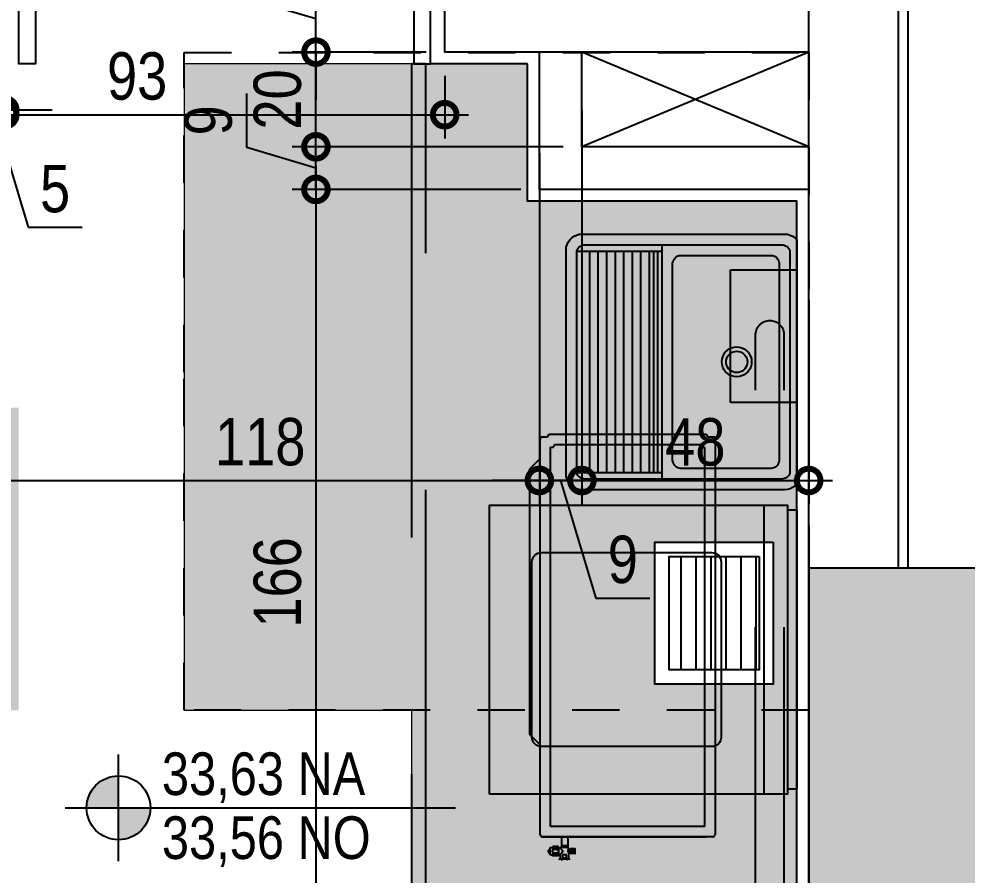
# Model space of a CAD drawing. Header units: metres. Extents: x -23 to 570, y -54 to 184.
# Drawn here: x 23.631 to 25.635, y 47.352 to 49.16 of the extents above; entities that cross this region are included whole.
import ezdxf
from ezdxf.xclip import XClip

# ---------------------------------------------------------------- set-up
doc = ezdxf.new("R2010")
doc.units = ezdxf.units.M
doc.header["$XCLIPFRAME"] = 0
doc.header["$PDMODE"] = 35
for name, pattern in [('DASHEDX2', [1.5, 1, -0.5]), ('PUC$0$DASHEDX2', [1.5, 1, -0.5]), ('PUC$0$HIDDEN', [0.375, 0.25, -0.125])]:
    doc.linetypes.add(name, pattern=pattern)
for name, color, linetype in [('1', 232, 'DASHEDX2'), ('4', 2, 'Continuous'), ('ARQ-DIM', 2, 'Continuous'), ('ARQ-SIM', 1, 'Continuous'), ('PUC$0$ARQ-ALV ACAB', 4, 'Continuous'), ('PUC$0$ARQ-ALV OSSO', 5, 'Continuous'), ('PUC$0$ARQ-CAX', 1, 'Continuous'), ('PUC$0$ARQ-CAX @ 1', 1, 'Continuous'), ('PUC$0$ARQ-ENCH', 1, 'Continuous'), ('PUC$0$ARQ-HID', 7, 'Continuous'), ('PUC$0$ARQ-MOB', 7, 'Continuous'), ('PUC$0$ARQ-PRJ', 7, 'PUC$0$DASHEDX2'), ('PUC$0$ARQ-SIM', 1, 'Continuous'), ('PUC$0$MAUROAMARELO', 162, 'Continuous'), ('PUC$0$MAUROVERDE', 3, 'Continuous')]:
    doc.layers.add(name, color=color, linetype=linetype)
doc.layers.add('PUC$0$ARQ-FORRO', color=9, linetype='Continuous', lineweight=5)
doc.styles.add('Adesa', font='ARIALN.TTF')
doc.dimstyles.new('ADESA 1-0050', dxfattribs={"dimtxt": 0.1, "dimasz": 0.1, "dimexe": 0.05, "dimexo": 0.05, "dimgap": 0.03, "dimtad": 1, "dimdec": 1, "dimlfac": 100, "dimzin": 12, "dimtxsty": 'Adesa', "dimblk": 'DOTSMALL', "dimcen": 1, "dimdle": 0.05, "dimclrd": 1, "dimclre": 1, "dimclrt": 256, "dimazin": 3, "dimtm": 1e-09, "dimtfac": 1, "dimtdec": 1, "dimtmove": 1, "dimatfit": 0, "dimldrblk": 'DOTSMALL', "dimfxl": 0.8, "dimtvp": 2, "dimtolj": 1, "dimtzin": 0, "dimarcsym": 0})

# ---------------------------------------------------------------- blocks, each defined once
blk = doc.blocks.new('_DotSmall')
at = {"color": 0, "linetype": 'ByBlock', "const_width": 0.5}
blk.add_lwpolyline([(-0.0625, 0, 1), (0.0625, 0, 1)], format="xyb", close=True, dxfattribs=at)
blk = doc.blocks.new('*D1172')
at = {"layer": 'ARQ-DIM', "color": 1, "lineweight": -2, "transparency": 16777216}
for p, q in [((24.7307, 48.8765), (24.7307, 48.1355)), ((23.5506, 48.4165), (23.5506, 48.1355)), ((23.5006, 48.1855), (24.7807, 48.1855))]:
    blk.add_line(p, q, dxfattribs=at)
at = {"layer": 'Defpoints', "color": 0, "transparency": 16777216}
for p in [(24.7307, 48.9265, 0), (23.5506, 48.4665, 0), (24.7307, 48.1855)]:
    blk.add_point(p, dxfattribs=at)
at = {"layer": 'ARQ-DIM', "color": 1, "lineweight": -2, "transparency": 16777216, "xscale": 0.1, "yscale": 0.1, "zscale": 0.1, "rotation": 180}
blk.add_blockref('_DotSmall', (23.5506, 48.1855), dxfattribs=at)
at = {"layer": 'ARQ-DIM', "color": 1, "lineweight": -2, "transparency": 16777216, "xscale": 0.1, "yscale": 0.1, "zscale": 0.1}
blk.add_blockref('_DotSmall', (24.7307, 48.1855), dxfattribs=at)
at = {"layer": 'ARQ-DIM', "transparency": 16777216, "insert": (24.1406, 48.2666), "char_height": 0.1, "attachment_point": 5, "style": 'Adesa'}
blk.add_mtext('\\A1;118', dxfattribs=at)
blk = doc.blocks.new('*D1173')
at = {"layer": 'ARQ-DIM', "color": 1, "lineweight": -2, "transparency": 16777216}
for p, q in [((24.8206, 48.9665), (24.8206, 48.1352)), ((24.7307, 48.8765), (24.7307, 48.1352)), ((24.7307, 48.1852), (24.6307, 48.1852)), ((24.8206, 48.1852), (24.7307, 48.1852)), ((24.8206, 48.1852), (24.7307, 48.1852)), ((24.7756, 48.1852), (24.8501, 47.937)), ((24.8206, 48.1852), (24.9206, 48.1852)), ((24.8501, 47.937), (24.964, 47.937))]:
    blk.add_line(p, q, dxfattribs=at)
at = {"layer": 'Defpoints', "color": 0, "transparency": 16777216}
for p in [(24.8206, 49.0165, 0), (24.7307, 48.9265, 0), (24.7307, 48.1852)]:
    blk.add_point(p, dxfattribs=at)
at = {"layer": 'ARQ-DIM', "color": 1, "lineweight": -2, "transparency": 16777216, "xscale": 0.1, "yscale": 0.1, "zscale": 0.1}
blk.add_blockref('_DotSmall', (24.7307, 48.1852), dxfattribs=at)
at = {"layer": 'ARQ-DIM', "color": 1, "lineweight": -2, "transparency": 16777216, "xscale": 0.1, "yscale": 0.1, "zscale": 0.1, "rotation": 180}
blk.add_blockref('_DotSmall', (24.8206, 48.1852), dxfattribs=at)
at = {"layer": 'ARQ-DIM', "transparency": 16777216, "insert": (24.9071, 48.018), "char_height": 0.1, "attachment_point": 5, "style": 'Adesa'}
blk.add_mtext('\\A1;9', dxfattribs=at)
blk = doc.blocks.new('*D1174')
at = {"layer": 'ARQ-DIM', "color": 1, "lineweight": -2, "transparency": 16777216}
for p, q in [((24.8206, 48.9665), (24.8206, 48.1352)), ((25.3, 48.566), (25.3, 48.1352)), ((24.7706, 48.1852), (25.35, 48.1852))]:
    blk.add_line(p, q, dxfattribs=at)
at = {"layer": 'Defpoints', "color": 0, "transparency": 16777216}
for p in [(24.8206, 49.0165, 0), (25.3, 48.616, 0), (25.3, 48.1852)]:
    blk.add_point(p, dxfattribs=at)
at = {"layer": 'ARQ-DIM', "color": 1, "lineweight": -2, "transparency": 16777216, "xscale": 0.1, "yscale": 0.1, "zscale": 0.1, "rotation": 180}
blk.add_blockref('_DotSmall', (24.8206, 48.1852), dxfattribs=at)
at = {"layer": 'ARQ-DIM', "color": 1, "lineweight": -2, "transparency": 16777216, "xscale": 0.1, "yscale": 0.1, "zscale": 0.1}
blk.add_blockref('_DotSmall', (25.3, 48.1852), dxfattribs=at)
at = {"layer": 'ARQ-DIM', "transparency": 16777216, "insert": (25.0603, 48.2662), "char_height": 0.1, "attachment_point": 5, "style": 'Adesa'}
blk.add_mtext('\\A1;48', dxfattribs=at)
blk = doc.blocks.new('*D1202')
at = {"layer": 'ARQ-DIM', "color": 1, "lineweight": -2, "transparency": 16777216}
for p, q in [((23.5506, 49.0401), (23.5506, 48.9179)), ((23.6006, 49.0401), (23.6006, 48.9179)), ((23.5506, 48.9679), (23.4506, 48.9679)), ((23.5506, 48.9679), (23.6006, 48.9679)), ((23.5506, 48.9679), (23.6006, 48.9679)), ((23.5756, 48.9679), (23.6499, 48.7203)), ((23.6006, 48.9679), (23.7006, 48.9679)), ((23.6499, 48.7203), (23.7642, 48.7203))]:
    blk.add_line(p, q, dxfattribs=at)
at = {"layer": 'Defpoints', "color": 0, "transparency": 16777216}
for p in [(23.5506, 49.0901, 0), (23.6006, 49.0901, 0), (23.6006, 48.9679)]:
    blk.add_point(p, dxfattribs=at)
at = {"layer": 'ARQ-DIM', "color": 1, "lineweight": -2, "transparency": 16777216, "xscale": 0.1, "yscale": 0.1, "zscale": 0.1}
blk.add_blockref('_DotSmall', (23.5506, 48.9679), dxfattribs=at)
at = {"layer": 'ARQ-DIM', "color": 1, "lineweight": -2, "transparency": 16777216, "xscale": 0.1, "yscale": 0.1, "zscale": 0.1, "rotation": 180}
blk.add_blockref('_DotSmall', (23.6006, 48.9679), dxfattribs=at)
at = {"layer": 'ARQ-DIM', "transparency": 16777216, "insert": (23.707, 48.8012), "char_height": 0.1, "attachment_point": 5, "style": 'Adesa'}
blk.add_mtext('\\A1;5', dxfattribs=at)
blk = doc.blocks.new('*D1203')
at = {"layer": 'ARQ-DIM', "color": 1, "lineweight": -2, "transparency": 16777216}
for p, q in [((23.6006, 49.0401), (23.6006, 48.9079)), ((24.5306, 49.0401), (24.5306, 48.9079)), ((23.5506, 48.9579), (24.5806, 48.9579))]:
    blk.add_line(p, q, dxfattribs=at)
at = {"layer": 'Defpoints', "color": 0, "transparency": 16777216}
for p in [(23.6006, 49.0901, 0), (24.5306, 49.0901, 0), (24.5306, 48.9579)]:
    blk.add_point(p, dxfattribs=at)
at = {"layer": 'ARQ-DIM', "color": 1, "lineweight": -2, "transparency": 16777216, "xscale": 0.1, "yscale": 0.1, "zscale": 0.1, "rotation": 180}
blk.add_blockref('_DotSmall', (23.6006, 48.9579), dxfattribs=at)
at = {"layer": 'ARQ-DIM', "color": 1, "lineweight": -2, "transparency": 16777216, "xscale": 0.1, "yscale": 0.1, "zscale": 0.1}
blk.add_blockref('_DotSmall', (24.5306, 48.9579), dxfattribs=at)
at = {"layer": 'ARQ-DIM', "transparency": 16777216, "insert": (23.8804, 49.039), "char_height": 0.1, "attachment_point": 5, "style": 'Adesa'}
blk.add_mtext('\\A1;93', dxfattribs=at)
blk = doc.blocks.new('*D1205')
at = {"layer": 'ARQ-DIM', "color": 1, "lineweight": -2, "transparency": 16777216}
for p, q in [((24.1132, 49.2037), (24.1132, 49.3731)), ((24.2584, 49.2301), (24.2584, 49.3301)), ((24.4912, 49.2301), (24.2084, 49.2301)), ((24.2584, 49.0901), (24.2584, 49.2301)), ((24.2584, 49.0901), (24.2584, 49.2301)), ((24.2584, 49.1601), (24.1132, 49.2037)), ((24.4912, 49.0901), (24.2084, 49.0901)), ((24.2584, 49.0901), (24.2584, 48.9901))]:
    blk.add_line(p, q, dxfattribs=at)
at = {"layer": 'Defpoints', "color": 0, "transparency": 16777216}
for p in [(24.2584, 49.2301), (24.5412, 49.2301, 0), (24.5412, 49.0901, 0)]:
    blk.add_point(p, dxfattribs=at)
at = {"layer": 'ARQ-DIM', "color": 1, "lineweight": -2, "transparency": 16777216, "xscale": 0.1, "yscale": 0.1, "zscale": 0.1}
for p, rotation in [((24.2584, 49.2301), 270), ((24.2584, 49.0901), 90)]:
    blk.add_blockref('_DotSmall', p, dxfattribs=dict(at, rotation=rotation))
at = {"layer": 'ARQ-DIM', "transparency": 16777216, "insert": (24.033, 49.2884), "char_height": 0.1, "attachment_point": 5, "rotation": 90, "style": 'Adesa'}
blk.add_mtext('\\A1;14', dxfattribs=at)
blk = doc.blocks.new('*D1206')
at = {"layer": 'ARQ-DIM', "color": 1, "lineweight": -2, "transparency": 16777216}
for p, q in [((24.2584, 48.8401), (24.2584, 49.1401)), ((24.4912, 49.0901), (24.2084, 49.0901)), ((24.7812, 48.8901), (24.2084, 48.8901))]:
    blk.add_line(p, q, dxfattribs=at)
at = {"layer": 'Defpoints', "color": 0, "transparency": 16777216}
for p in [(24.2584, 49.0901), (24.5412, 49.0901, 0), (24.8312, 48.8901, 0)]:
    blk.add_point(p, dxfattribs=at)
at = {"layer": 'ARQ-DIM', "color": 1, "lineweight": -2, "transparency": 16777216, "xscale": 0.1, "yscale": 0.1, "zscale": 0.1}
for p, rotation in [((24.2584, 49.0901), 90), ((24.2584, 48.8901), 270)]:
    blk.add_blockref('_DotSmall', p, dxfattribs=dict(at, rotation=rotation))
at = {"layer": 'ARQ-DIM', "transparency": 16777216, "insert": (24.1773, 48.9901), "char_height": 0.1, "attachment_point": 5, "rotation": 90, "style": 'Adesa'}
blk.add_mtext('\\A1;20', dxfattribs=at)
blk = doc.blocks.new('*D1207')
at = {"layer": 'ARQ-DIM', "color": 1, "lineweight": -2, "transparency": 16777216}
for p, q in [((24.1123, 48.8889), (24.1123, 49.0029)), ((24.2584, 48.8901), (24.2584, 48.9901)), ((24.2584, 48.8451), (24.1123, 48.8889)), ((24.6913, 48.8901), (24.2084, 48.8901)), ((24.2584, 48.8001), (24.2584, 48.8901)), ((24.2584, 48.8001), (24.2584, 48.8901)), ((24.6807, 48.8001), (24.2084, 48.8001)), ((24.2584, 48.8001), (24.2584, 48.7001))]:
    blk.add_line(p, q, dxfattribs=at)
at = {"layer": 'Defpoints', "color": 0, "transparency": 16777216}
for p in [(24.2584, 48.8901), (24.7413, 48.8901), (24.7307, 48.8001, 0)]:
    blk.add_point(p, dxfattribs=at)
at = {"layer": 'ARQ-DIM', "color": 1, "lineweight": -2, "transparency": 16777216, "xscale": 0.1, "yscale": 0.1, "zscale": 0.1}
for p, rotation in [((24.2584, 48.8901), 270), ((24.2584, 48.8001), 90)]:
    blk.add_blockref('_DotSmall', p, dxfattribs=dict(at, rotation=rotation))
at = {"layer": 'ARQ-DIM', "transparency": 16777216, "insert": (24.0313, 48.9459), "char_height": 0.1, "attachment_point": 5, "rotation": 90, "style": 'Adesa'}
blk.add_mtext('\\A1;9', dxfattribs=at)
blk = doc.blocks.new('*D1208')
at = {"layer": 'ARQ-DIM', "color": 1, "lineweight": -2, "transparency": 16777216}
for p, q in [((24.2584, 48.8501), (24.2584, 47.09)), ((24.6913, 48.8001), (24.2084, 48.8001)), ((24.8812, 47.14), (24.2084, 47.14))]:
    blk.add_line(p, q, dxfattribs=at)
at = {"layer": 'Defpoints', "color": 0, "transparency": 16777216}
for p in [(24.7413, 48.8001, 0), (24.2584, 47.14), (24.9312, 47.14, 0)]:
    blk.add_point(p, dxfattribs=at)
at = {"layer": 'ARQ-DIM', "color": 1, "lineweight": -2, "transparency": 16777216, "xscale": 0.1, "yscale": 0.1, "zscale": 0.1}
for p, rotation in [((24.2584, 48.8001), 90), ((24.2584, 47.14), 270)]:
    blk.add_blockref('_DotSmall', p, dxfattribs=dict(at, rotation=rotation))
at = {"layer": 'ARQ-DIM', "transparency": 16777216, "insert": (24.1773, 47.97), "char_height": 0.1, "attachment_point": 5, "rotation": 90, "style": 'Adesa'}
blk.add_mtext('\\A1;166', dxfattribs=at)
blk = doc.blocks.new('NipAcOs')
at = {"layer": 'ARQ-SIM'}
h = blk.add_hatch(color=256, dxfattribs=at)
h.dxf.hatch_style = 1
h.paths.add_polyline_path([(0, 0.15, 0.414214), (-0.15, 0), (0, 0)])
h.paths.add_polyline_path([(0.15, 0), (0, 0), (0, -0.15, 0.414214)])
for p, q in [((0, -0.25), (0, 0.25)), ((-0.25, 0), (0.15, 0)), ((0.15, 0), (1.5834, 0))]:
    blk.add_line(p, q, dxfattribs=at)
blk.add_circle((0, 0), 0.15, dxfattribs=at)
at = {"style": 'Adesa'}
for p in [(0.204, 0.06), (0.204, -0.24)]:
    blk.add_attdef('000,00', p, '', height=0.2, dxfattribs=at)
blk = doc.blocks.new('PUC$0$ARQ-HID-TANQUE')
for p, q in [((-0.2621, -0.0041), (-0.258, 0)), ((-0.258, 0), (0.258, 0)), ((0.258, 0), (0.2621, -0.0041)), ((-0.27, -0.0258), (-0.2695, -0.0199)), ((-0.2695, -0.0199), (-0.268, -0.0143)), ((-0.268, -0.0143), (-0.2655, -0.009)), ((-0.2655, -0.009), (-0.2621, -0.0041)), ((-0.2439, -0.0211), (-0.242, -0.0189)), ((-0.242, -0.0189), (-0.2398, -0.0171)), ((-0.2398, -0.0171), (-0.2373, -0.0157)), ((-0.2373, -0.0157), (-0.2347, -0.0149)), ((-0.2347, -0.0149), (-0.232, -0.0146)), ((-0.232, -0.0146), (0.232, -0.0146)), ((0.232, -0.0146), (0.2347, -0.0149)), ((0.2347, -0.0149), (0.2373, -0.0157)), ((0.2373, -0.0157), (0.2398, -0.0171)), ((0.2398, -0.0171), (0.242, -0.0189)), ((0.242, -0.0189), (0.2439, -0.0211)), ((0.2621, -0.0041), (0.2655, -0.009)), ((0.2655, -0.009), (0.268, -0.0143)), ((0.268, -0.0143), (0.2695, -0.0199)), ((0.2695, -0.0199), (0.27, -0.0258)), ((-0.27, -0.0258), (-0.27, -0.0258)), ((-0.27, -0.4542), (-0.27, -0.0258)), ((-0.2475, -0.0328), (-0.2473, -0.0297)), ((-0.2475, -0.0328), (-0.2475, -0.0328)), ((-0.2475, -0.4472), (-0.2475, -0.0328)), ((-0.2473, -0.0297), (-0.2466, -0.0266)), ((-0.2466, -0.0266), (-0.2454, -0.0237)), ((-0.2454, -0.0237), (-0.2439, -0.0211)), ((0.2439, -0.0211), (0.2454, -0.0237)), ((0.2454, -0.0237), (0.2466, -0.0266)), ((0.2466, -0.0266), (0.2473, -0.0297)), ((0.2473, -0.0297), (0.2475, -0.0328)), ((0.2475, -0.0328), (0.2475, -0.4472)), ((0.27, -0.0258), (0.27, -0.4542)), ((-0.234, -0.2854), (0.234, -0.2854)), ((-0.2695, -0.4601), (-0.27, -0.4542)), ((-0.268, -0.4657), (-0.2695, -0.4601)), ((-0.2473, -0.4504), (-0.2475, -0.4472)), ((-0.2466, -0.4534), (-0.2473, -0.4504)), ((-0.2454, -0.4563), (-0.2466, -0.4534)), ((-0.2439, -0.4589), (-0.2454, -0.4563)), ((-0.242, -0.4611), (-0.2439, -0.4589)), ((0.2439, -0.4589), (0.242, -0.4611)), ((0.2454, -0.4563), (0.2439, -0.4589)), ((0.2466, -0.4534), (0.2454, -0.4563)), ((0.2473, -0.4504), (0.2466, -0.4534)), ((0.2475, -0.4472), (0.2473, -0.4504)), ((0.2695, -0.4601), (0.268, -0.4657)), ((0.27, -0.4542), (0.2695, -0.4601)), ((-0.2655, -0.4711), (-0.268, -0.4657)), ((-0.2621, -0.4759), (-0.2655, -0.4711)), ((-0.258, -0.48), (-0.2621, -0.4759)), ((-0.2532, -0.4834), (-0.258, -0.48)), ((-0.2398, -0.463), (-0.242, -0.4611)), ((-0.2373, -0.4643), (-0.2398, -0.463)), ((-0.2347, -0.4651), (-0.2373, -0.4643)), ((-0.232, -0.4654), (-0.2347, -0.4651)), ((0.232, -0.4654), (-0.232, -0.4654)), ((0.2347, -0.4651), (0.232, -0.4654)), ((0.2373, -0.4643), (0.2347, -0.4651)), ((0.2398, -0.463), (0.2373, -0.4643)), ((0.242, -0.4611), (0.2398, -0.463)), ((0.258, -0.48), (0.2532, -0.4834)), ((0.2621, -0.4759), (0.258, -0.48)), ((0.2655, -0.4711), (0.2621, -0.4759)), ((0.268, -0.4657), (0.2655, -0.4711)), ((-0.2479, -0.4859), (-0.2532, -0.4834)), ((-0.2422, -0.4874), (-0.2479, -0.4859)), ((-0.2364, -0.4879), (-0.2422, -0.4874)), ((0.2364, -0.4879), (-0.2364, -0.4879)), ((0.2422, -0.4874), (0.2364, -0.4879)), ((0.2479, -0.4859), (0.2422, -0.4874)), ((0.2532, -0.4834), (0.2479, -0.4859))]:
    blk.add_line(p, q)
at = {"color": 7}
for p, q in [((-0.2179, -0.0412), (-0.215, -0.0394)), ((-0.215, -0.0394), (-0.2118, -0.0382)), ((-0.2118, -0.0382), (-0.2085, -0.0374)), ((-0.2085, -0.0374), (-0.205, -0.0371)), ((-0.205, -0.0371), (0.205, -0.0371)), ((0.205, -0.0371), (0.2085, -0.0374)), ((0.2085, -0.0374), (0.2118, -0.0382)), ((0.2118, -0.0382), (0.215, -0.0394)), ((0.215, -0.0394), (0.2179, -0.0412)), ((-0.225, -0.0544), (-0.2247, -0.0514)), ((-0.225, -0.0544), (-0.225, -0.0544)), ((-0.225, -0.2456), (-0.225, -0.0544)), ((-0.2247, -0.0514), (-0.2238, -0.0485)), ((-0.2238, -0.0485), (-0.2223, -0.0458)), ((-0.2223, -0.0458), (-0.2203, -0.0433)), ((-0.2203, -0.0433), (-0.2179, -0.0412)), ((0.2179, -0.0412), (0.2203, -0.0433)), ((0.2203, -0.0433), (0.2223, -0.0458)), ((0.2223, -0.0458), (0.2238, -0.0485)), ((0.2238, -0.0485), (0.2247, -0.0514)), ((0.2247, -0.0514), (0.225, -0.0544)), ((0.225, -0.0544), (0.225, -0.2456)), ((-0.0202, -0.103), (-0.0158, -0.0999)), ((-0.0158, -0.0999), (-0.0108, -0.0975)), ((-0.0108, -0.0975), (-0.0055, -0.0961)), ((-0.0055, -0.0961), (0, -0.0956)), ((0, -0.0956), (0.0055, -0.0961)), ((0.0055, -0.0961), (0.0108, -0.0975)), ((0.0108, -0.0975), (0.0158, -0.0999)), ((0.0158, -0.0999), (0.0202, -0.103)), ((-0.031, -0.1217), (-0.0296, -0.1164)), ((-0.0296, -0.1164), (-0.0273, -0.1114)), ((-0.0273, -0.1114), (-0.0241, -0.1069)), ((-0.0241, -0.1069), (-0.0202, -0.103)), ((-0.0222, -0.1232), (-0.0211, -0.1194)), ((-0.0211, -0.1194), (-0.0195, -0.1159)), ((-0.0195, -0.1159), (-0.0172, -0.1127)), ((-0.0172, -0.1127), (-0.0145, -0.1099)), ((-0.0145, -0.1099), (-0.0113, -0.1076)), ((-0.0113, -0.1076), (-0.0077, -0.106)), ((-0.0077, -0.106), (-0.0039, -0.105)), ((-0.0039, -0.105), (0, -0.1046)), ((0, -0.1046), (0.0039, -0.105)), ((0.0039, -0.105), (0.0077, -0.106)), ((0.0077, -0.106), (0.0113, -0.1076)), ((0.0113, -0.1076), (0.0145, -0.1099)), ((0.0145, -0.1099), (0.0172, -0.1127)), ((0.0172, -0.1127), (0.0195, -0.1159)), ((0.0195, -0.1159), (0.0211, -0.1194)), ((0.0202, -0.103), (0.0241, -0.1069)), ((0.0211, -0.1194), (0.0222, -0.1232)), ((0.0241, -0.1069), (0.0273, -0.1114)), ((0.0273, -0.1114), (0.0296, -0.1164)), ((0.0296, -0.1164), (0.031, -0.1217)), ((-0.0315, -0.1271), (-0.031, -0.1217)), ((-0.031, -0.1326), (-0.0315, -0.1271)), ((-0.0296, -0.1379), (-0.031, -0.1326)), ((-0.0273, -0.1429), (-0.0296, -0.1379)), ((-0.0225, -0.1271), (-0.0222, -0.1232)), ((-0.0222, -0.131), (-0.0225, -0.1271)), ((-0.0211, -0.1348), (-0.0222, -0.131)), ((-0.0195, -0.1384), (-0.0211, -0.1348)), ((-0.0172, -0.1416), (-0.0195, -0.1384)), ((0.0195, -0.1384), (0.0172, -0.1416)), ((0.0211, -0.1348), (0.0195, -0.1384)), ((0.0222, -0.131), (0.0211, -0.1348)), ((0.0222, -0.1232), (0.0225, -0.1271)), ((0.0225, -0.1271), (0.0222, -0.131)), ((0.0296, -0.1379), (0.0273, -0.1429)), ((0.031, -0.1326), (0.0296, -0.1379)), ((0.031, -0.1217), (0.0315, -0.1271)), ((0.0315, -0.1271), (0.031, -0.1326)), ((-0.0241, -0.1474), (-0.0273, -0.1429)), ((-0.0202, -0.1513), (-0.0241, -0.1474)), ((-0.0158, -0.1544), (-0.0202, -0.1513)), ((-0.0145, -0.1444), (-0.0172, -0.1416)), ((-0.0108, -0.1567), (-0.0158, -0.1544)), ((-0.0113, -0.1466), (-0.0145, -0.1444)), ((-0.0077, -0.1483), (-0.0113, -0.1466)), ((-0.0055, -0.1582), (-0.0108, -0.1567)), ((-0.0039, -0.1493), (-0.0077, -0.1483)), ((0, -0.1586), (-0.0055, -0.1582)), ((0, -0.1496), (-0.0039, -0.1493)), ((0.0039, -0.1493), (0, -0.1496)), ((0.0055, -0.1582), (0, -0.1586)), ((0.0077, -0.1483), (0.0039, -0.1493)), ((0.0108, -0.1567), (0.0055, -0.1582)), ((0.0113, -0.1466), (0.0077, -0.1483)), ((0.0158, -0.1544), (0.0108, -0.1567)), ((0.0145, -0.1444), (0.0113, -0.1466)), ((0.0172, -0.1416), (0.0145, -0.1444)), ((0.0202, -0.1513), (0.0158, -0.1544)), ((0.0241, -0.1474), (0.0202, -0.1513)), ((0.0273, -0.1429), (0.0241, -0.1474)), ((-0.2247, -0.2486), (-0.225, -0.2456)), ((-0.2238, -0.2515), (-0.2247, -0.2486)), ((-0.2223, -0.2542), (-0.2238, -0.2515)), ((-0.2203, -0.2567), (-0.2223, -0.2542)), ((-0.2179, -0.2588), (-0.2203, -0.2567)), ((-0.215, -0.2606), (-0.2179, -0.2588)), ((0.2179, -0.2588), (0.215, -0.2606)), ((0.2203, -0.2567), (0.2179, -0.2588)), ((0.2223, -0.2542), (0.2203, -0.2567)), ((0.2238, -0.2515), (0.2223, -0.2542)), ((0.2247, -0.2486), (0.2238, -0.2515)), ((0.225, -0.2456), (0.2247, -0.2486)), ((-0.2118, -0.2618), (-0.215, -0.2606)), ((-0.2085, -0.2626), (-0.2118, -0.2618)), ((-0.205, -0.2629), (-0.2085, -0.2626)), ((0.205, -0.2629), (-0.205, -0.2629)), ((0.2085, -0.2626), (0.205, -0.2629)), ((0.2118, -0.2618), (0.2085, -0.2626)), ((0.215, -0.2606), (0.2118, -0.2618)), ((-0.2475, -0.2854), (0.2475, -0.2854)), ((-0.234, -0.4654), (-0.234, -0.2854)), ((-0.234, -0.2944), (0.234, -0.2944)), ((-0.234, -0.2944), (0.234, -0.2944)), ((0.234, -0.2854), (0.234, -0.4654)), ((-0.234, -0.3034), (0.234, -0.3034)), ((-0.234, -0.3124), (0.234, -0.3124)), ((-0.234, -0.3304), (0.234, -0.3304)), ((-0.234, -0.3484), (0.234, -0.3484)), ((-0.234, -0.3664), (0.234, -0.3664)), ((-0.234, -0.3844), (0.234, -0.3844)), ((-0.234, -0.4024), (0.234, -0.4024)), ((-0.234, -0.4204), (0.234, -0.4204)), ((-0.234, -0.4384), (0.234, -0.4384))]:
    blk.add_line(p, q, dxfattribs=at)
blk = doc.blocks.new('*U2453')
for points in [[(-0.025, -0.1), (0, -0.1), (0, -0.07), (0.01, -0.07), (0.01, 0.07), (-0.025, 0.07), (-0.025, -0.1)], [(0.845, -0.1), (0.82, -0.1), (0.82, -0.07), (0.81, -0.07), (0.81, 0.07), (0.845, 0.07), (0.845, -0.1)], [(0, -0.1), (0, -0.9204), (0.03, -0.9204), (0.03, -0.1)]]:
    blk.add_lwpolyline(points, close=True)
at = {"layer": 'PUC$0$ARQ-PRJ'}
blk.add_arc((0.0237, -0.1242), 0.7967, 268.2987, 1.7401, dxfattribs=at)
blk = doc.blocks.new('PUC$0$A$Cd84e1c1c')
at = {"layer": 'PUC$0$ARQ-PRJ'}
for p, q in [((0.0594, -0.2908, 0), (0.0594, 1.3279, 0)), ((0.1194, -0.2908, 0), (0.1194, 1.3279, 0)), ((0.0484, -0.2908, 0), (0.1284, -0.2908, 0))]:
    blk.add_line(p, q, dxfattribs=at)
at = {"layer": 'PUC$0$ARQ-PRJ', "elevation": 0}
blk.add_lwpolyline([(0.1722, 1.4636), (0.0322, 1.4636), (0.0322, 1.1836), (0.1722, 1.1836), (0.1722, 1.4636)], dxfattribs=at)
at = {"layer": 'PUC$0$ARQ-PRJ'}
for centre, radius, start, end in [((0.0894, 1.3267, 0), 0.03, 2.4241, 177.5761), ((0.0884, -0.2908, 0), 0.04, 180, 0)]:
    blk.add_arc(centre, radius, start, end, dxfattribs=at)
blk = doc.blocks.new('PUC$0$pl cx vent')
at = {"layer": 'PUC$0$ARQ-CAX'}
h = blk.add_hatch(dxfattribs=at)
h.set_pattern_fill('LINE', color=255, scale=0.01, angle=90)
h.set_pattern_definition([(90, (10.529542, -8.815224), (-0.03175, 2e-18), [])])
h.paths.add_polyline_path([(-0.22, -0.27), (-0.22, -0.03), (-0.03, -0.03), (-0.03, -0.27)])
for points in [[(-0.25, -0.3), (-0.25, 0), (0, 0), (0, -0.3)], [(-0.22, -0.27), (-0.22, -0.03), (-0.03, -0.03), (-0.03, -0.27)]]:
    blk.add_lwpolyline(points, close=True, dxfattribs=at)
blk = doc.blocks.new('PUC$0$pl apto tipo 2 puc')
at = {"layer": 'PUC$0$ARQ-ALV ACAB'}
for points in [[(-24.6509, 2.8354), (-25.2838, 2.8354), (-25.2838, 1.2261), (-24.7145, 1.2261), (-24.7144, 0.9361)], [(-24.7144, 0.9361), (-24.5094, 0.9361), (-24.5094, 0.7661), (-25.2938, 0.7661)]]:
    blk.add_lwpolyline(points, dxfattribs=at)
at = {"layer": 'PUC$0$ARQ-ALV OSSO'}
for points in [[(-24.6509, 2.8604), (-25.3088, 2.8604), (-25.3088, -1.91), (-23.6044, -1.91), (-23.6044, -2.05), (-25.3088, -2.05)], [(-25.4988, 2.0012), (-25.4983, -1.4888)], [(-25.3088, 1.2011), (-24.7395, 1.2011), (-24.7394, 0.9111)], [(-25.3088, 1.1111), (-24.8294, 1.1111), (-24.8294, 0.9111)], [(-25.3088, 0.9111), (-24.5394, 0.9111), (-24.5394, 0.7711), (-25.3088, 0.7711)]]:
    blk.add_lwpolyline(points, dxfattribs=at)
at = {"layer": 'PUC$0$ARQ-PRJ'}
blk.add_lwpolyline([(-24.4694, 2.8354), (-24.4994, 2.8354), (-24.4994, 0.9361), (-24.4694, 0.9361)], close=True, dxfattribs=at)
at = {"layer": 'PUC$0$ARQ-SIM'}
for points in [[(-25.3088, 1.1111), (-24.8294, 0.9111)], [(-25.3088, 0.9111), (-24.8294, 1.1111)]]:
    blk.add_lwpolyline(points, dxfattribs=at)
at = {"layer": 'PUC$0$ARQ-CAX'}
blk.add_blockref('PUC$0$pl cx vent', (-24.9838, 2.2461), dxfattribs=at)
at = {"layer": 'PUC$0$ARQ-CAX @ 1', "xscale": -1}
blk.add_blockref('*U2453', (-23.6644, 0.8661), dxfattribs=at)
at = {"layer": 'PUC$0$ARQ-FORRO', "xscale": -1, "rotation": 180}
blk.add_blockref('PUC$0$A$Cd84e1c1c', (-25.316, 2.8346, 0), dxfattribs=at)
at = {"layer": 'PUC$0$ARQ-HID', "rotation": 90.00006226801106}
blk.add_blockref('PUC$0$ARQ-HID-TANQUE', (-25.2838, 1.5654), dxfattribs=at)
blk = doc.blocks.new('PUC$0$planta tipo 5 puc')
at = {"layer": 'PUC$0$ARQ-ALV OSSO', "elevation": 0}
blk.add_lwpolyline([(-36.0317, 2), (-36.0317, -1.49)], dxfattribs=at)
blk = doc.blocks.new('PUC$0$MAQ-LAVAR-ROUPA')
blk.add_lwpolyline([(0, 0.65), (0.61, 0.65), (0.61, 0.02), (0, 0.02)], close=True)
blk.add_lwpolyline([(0.1, 0.18), (0.1, 0.54, -0.414214), (0.12, 0.56), (0.49, 0.56, -0.414214), (0.51, 0.54), (0.51, 0.18, -0.414214), (0.49, 0.16), (0.12, 0.16, -0.414214)], format="xyb", close=True)
for points in [[(0.61, 0.07), (0, 0.07)], [(0.6, 0.02), (0.6, 0), (0.01, 0), (0.01, 0.02)], [(0.01, 0), (0.6, 0)]]:
    blk.add_lwpolyline(points)
blk = doc.blocks.new('PUC$0$layout opção 4')
at = {"layer": 'PUC$0$ARQ-MOB', "rotation": 90}
blk.add_blockref('PUC$0$MAQ-LAVAR-ROUPA', (0, 0.3573), dxfattribs=at)
blk = doc.blocks.new('PUC$0$pl forro opção 4')
at = {"layer": 'PUC$0$ARQ-FORRO'}
h = blk.add_hatch(color=256, dxfattribs=at)
h.dxf.hatch_style = 1
h.paths.add_polyline_path([(9.7506, 1.92), (9.0251, 1.92), (9.0251, 0.5549), (9.5056, 0.5549), (9.5056, 0.0207), (10.32, 0.0207), (10.32, 1.63), (9.7507, 1.63)])
h.paths.add_polyline_path([(6.4151, 0.5549), (8.6751, 0.5549), (8.6751, 1.1941), (6.4151, 1.1941)])
h.paths.add_polyline_path([(5.37, 1.2207), (6.0651, 1.2207), (6.0651, 0.5549), (5.37, 0.5549)])
h.paths.add_polyline_path([(10.02, 0.91), (10.27, 0.91), (10.27, 0.61), (10.02, 0.61)], flags=16)
blk.add_lwpolyline([(9.7506, 1.92), (9.0251, 1.92), (9.0251, 0.5549), (9.5056, 0.5549), (9.5056, 0.0207), (10.32, 0.0207), (10.32, 1.63), (9.7507, 1.63)], close=True, dxfattribs=at)
at = {"layer": 'PUC$0$ARQ-PRJ'}
blk.add_lwpolyline([(10.02, 0.91), (10.27, 0.91), (10.27, 0.61), (10.02, 0.61)], close=True, dxfattribs=at)
blk = doc.blocks.new('PUC$0$CDS1')
at = {"layer": 'PUC$0$MAUROAMARELO'}
for p, q in [((8267.2906, 3267.3756, 0), (8267.2906, 3268.3256, 0)), ((8267.2956, 3268.3306, 0), (8267.3083, 3268.3306, 0)), ((8267.3083, 3268.3306, 0), (8267.3119, 3268.3368, 0)), ((8267.3119, 3268.3368, 0), (8267.6893, 3268.3368, 0)), ((8267.6893, 3268.3368, 0), (8267.6929, 3268.3306, 0)), ((8267.6929, 3268.3306, 0), (8267.7056, 3268.3306, 0)), ((8267.7106, 3268.3256, 0), (8267.7106, 3267.3756, 0)), ((8267.3151, 3267.3951, 0), (8267.3151, 3268.3061, 0)), ((8267.3151, 3268.3061, 0), (8267.3224, 3268.3061, 0)), ((8267.3224, 3268.3061, 0), (8267.326, 3268.3123, 0)), ((8267.326, 3268.3123, 0), (8267.6752, 3268.3123, 0)), ((8267.6752, 3268.3123, 0), (8267.6788, 3268.3061, 0)), ((8267.6788, 3268.3061, 0), (8267.6861, 3268.3061, 0)), ((8267.6861, 3267.3951, 0), (8267.6861, 3268.3061, 0)), ((8267.2906, 3268.2786, 0), (8267.2656, 3268.2536, 0)), ((8267.2656, 3267.6163, 0), (8267.2656, 3268.2536, 0)), ((8267.2906, 3267.5913, 0), (8267.2656, 3267.6163, 0)), ((8267.6861, 3267.3951, 0), (8267.3151, 3267.3951, 0)), ((8267.7056, 3267.3706, 0), (8267.2956, 3267.3706, 0)), ((8267.2956, 3267.3706, 0), (8267.6893, 3267.3706, 0)), ((8267.3416, 3267.3706, 0), (8267.3416, 3267.3487, 0)), ((8267.3568, 3267.3706, 0), (8267.3568, 3267.3487, 0)), ((8267.3149, 3267.3269, 0), (8267.3149, 3267.3443, 0)), ((8267.3338, 3267.3467, 0), (8267.3208, 3267.3467, 0)), ((8267.3338, 3267.342, 0), (8267.3208, 3267.342, 0)), ((8267.3208, 3267.342, 0), (8267.3208, 3267.3402, 0)), ((8267.3338, 3267.342, 0), (8267.3208, 3267.342, 0)), ((8267.3208, 3267.342, 0), (8267.3208, 3267.3402, 0)), ((8267.3351, 3267.3457, 0), (8267.3338, 3267.3467, 0)), ((8267.3338, 3267.342, 0), (8267.3338, 3267.3402, 0)), ((8267.3338, 3267.342, 0), (8267.3338, 3267.3402, 0)), ((8267.3351, 3267.3254, 0), (8267.3351, 3267.3457, 0)), ((8267.3389, 3267.3432, 0), (8267.3351, 3267.3432, 0)), ((8267.3389, 3267.3435, 0), (8267.3389, 3267.3437, 0)), ((8267.3389, 3267.3432, 0), (8267.3389, 3267.3436, 0)), ((8267.3579, 3267.3448, 0), (8267.34, 3267.3448, 0)), ((8267.3569, 3267.3487, 0), (8267.3415, 3267.3487, 0)), ((8267.3415, 3267.3487, 0), (8267.3415, 3267.3448, 0)), ((8267.3569, 3267.3487, 0), (8267.3569, 3267.3448, 0)), ((8267.3589, 3267.3402, 0), (8267.3589, 3267.3437, 0)), ((8267.3338, 3267.3402, 0), (8267.3208, 3267.3402, 0)), ((8267.3338, 3267.3402, 0), (8267.3208, 3267.3402, 0)), ((8267.3208, 3267.3292, 0), (8267.3208, 3267.331, 0)), ((8267.3338, 3267.331, 0), (8267.3208, 3267.331, 0)), ((8267.3338, 3267.3292, 0), (8267.3208, 3267.3292, 0)), ((8267.3338, 3267.3244, 0), (8267.3208, 3267.3244, 0)), ((8267.3338, 3267.3292, 0), (8267.3338, 3267.331, 0)), ((8267.3351, 3267.3254, 0), (8267.3338, 3267.3244, 0)), ((8267.3389, 3267.328, 0), (8267.3351, 3267.328, 0)), ((8267.3389, 3267.328, 0), (8267.3389, 3267.3167, 0)), ((8267.3448, 3267.3199, 0), (8267.3448, 3267.3264, 0)), ((8267.3458, 3267.3275, 0), (8267.352, 3267.3275, 0)), ((8267.352, 3267.3188, 0), (8267.3458, 3267.3188, 0)), ((8267.3531, 3267.3264, 0), (8267.3531, 3267.3199, 0)), ((8267.362, 3267.3402, 0), (8267.3589, 3267.3402, 0)), ((8267.362, 3267.3315, 0), (8267.3589, 3267.3315, 0)), ((8267.3589, 3267.3315, 0), (8267.3589, 3267.3167, 0)), ((8267.362, 3267.3315, 0), (8267.362, 3267.3402, 0)), ((8267.3636, 3267.3397, 0), (8267.362, 3267.3397, 0)), ((8267.3636, 3267.3321, 0), (8267.362, 3267.3321, 0)), ((8267.3636, 3267.3313, 0), (8267.3636, 3267.3404, 0)), ((8267.3735, 3267.3415, 0), (8267.3646, 3267.3415, 0)), ((8267.3735, 3267.3303, 0), (8267.3646, 3267.3303, 0)), ((8267.3667, 3267.3303, 0), (8267.3667, 3267.3415, 0)), ((8267.3733, 3267.3408, 0), (8267.3667, 3267.3408, 0)), ((8267.3733, 3267.3401, 0), (8267.3667, 3267.3401, 0)), ((8267.3733, 3267.3393, 0), (8267.3667, 3267.3393, 0)), ((8267.3733, 3267.3386, 0), (8267.3667, 3267.3386, 0)), ((8267.3733, 3267.3379, 0), (8267.3667, 3267.3379, 0)), ((8267.3733, 3267.3372, 0), (8267.3667, 3267.3372, 0)), ((8267.3733, 3267.3372, 0), (8267.3667, 3267.3372, 0)), ((8267.3733, 3267.3365, 0), (8267.3667, 3267.3365, 0)), ((8267.3733, 3267.3359, 0), (8267.3667, 3267.3359, 0)), ((8267.3733, 3267.3353, 0), (8267.3667, 3267.3353, 0)), ((8267.3733, 3267.3345, 0), (8267.3667, 3267.3345, 0)), ((8267.3733, 3267.3345, 0), (8267.3667, 3267.3345, 0)), ((8267.3733, 3267.3338, 0), (8267.3667, 3267.3338, 0)), ((8267.3733, 3267.3331, 0), (8267.3667, 3267.3331, 0)), ((8267.3733, 3267.3324, 0), (8267.3667, 3267.3324, 0)), ((8267.3733, 3267.3317, 0), (8267.3667, 3267.3317, 0)), ((8267.3733, 3267.331, 0), (8267.3667, 3267.331, 0)), ((8267.3733, 3267.3303, 0), (8267.3733, 3267.3415, 0)), ((8267.3746, 3267.3313, 0), (8267.3746, 3267.3404, 0)), ((8267.336, 3267.3154, 0), (8267.3372, 3267.3167, 0)), ((8267.3606, 3267.3167, 0), (8267.3372, 3267.3167, 0)), ((8267.3413, 3267.3157, 0), (8267.3438, 3267.3157, 0)), ((8267.3566, 3267.3157, 0), (8267.3541, 3267.3157, 0)), ((8267.3618, 3267.3154, 0), (8267.3606, 3267.3167, 0))]:
    blk.add_line(p, q, dxfattribs=at)
for centre, radius, start, end in [((8267.2956, 3268.3256, 0), 0.005, 90, 180), ((8267.7056, 3268.3256, 0), 0.005, 0, 90), ((8267.2956, 3267.3756, 0), 0.005, 180, 270), ((8267.3149, 3267.3531, 0), 0.00883, 270, 303.2043), ((8267.3222, 3267.3444, 0), 0.00279, 121.1036, 238.8964), ((8267.3324, 3267.3444, 0), 0.00279, 301.1036, 58.8964), ((8267.34, 3267.3437, 0), 0.00108, 90, 180), ((8267.3669, 3267.3642, 0), 0.035, 216.8549, 229.9897), ((8267.3579, 3267.3437, 0), 0.00108, 0, 90), ((8267.3149, 3267.3356, 0), 0.00517, 90, 270), ((8267.3149, 3267.318, 0), 0.00883, 56.7957, 90), ((8267.328, 3267.3356, 0), 0.00859, 147.4828, 212.5172), ((8267.3222, 3267.3268, 0), 0.00279, 121.1036, 238.8964), ((8267.3265, 3267.3356, 0), 0.00859, 327.4828, 32.5172), ((8267.3324, 3267.3268, 0), 0.00279, 301.1036, 58.8964), ((8267.3669, 3267.307, 0), 0.035, 130.0103, 143.1451), ((8267.3411, 3267.3356, 0), 0.00379, 331.5684, 28.4316), ((8267.3458, 3267.3264, 0), 0.00108, 90, 180), ((8267.3458, 3267.3199, 0), 0.00108, 180, 270), ((8267.352, 3267.3264, 0), 0.00108, 0, 90), ((8267.352, 3267.3199, 0), 0.00108, 270, 0), ((8267.3629, 3267.3359, 0), 0.00591, 132.4469, 227.5531), ((8267.3646, 3267.3404, 0), 0.00108, 90, 180), ((8267.3646, 3267.3313, 0), 0.00108, 180, 270), ((8267.3735, 3267.3404, 0), 0.00108, 0, 90), ((8267.3735, 3267.3313, 0), 0.00108, 270, 360), ((8267.3388, 3267.3131, 0), 0.00358, 46.1862, 140.5423), ((8267.3489, 3267.3021, 0), 0.0145, 69.2202, 110.7798), ((8267.3591, 3267.3131, 0), 0.00358, 39.4577, 133.8138)]:
    blk.add_arc(centre, radius, start, end, dxfattribs=at)
at = {"layer": 'PUC$0$MAUROVERDE', "linetype": 'PUC$0$HIDDEN'}
blk.add_arc((8267.7056, 3267.3756, 0), 0.005, 270, 0, dxfattribs=at)
blk = doc.blocks.new('PUC$0$A$C7dadc6fb')
at = {"layer": 'PUC$0$MAUROAMARELO', "xscale": 0.8797350445042434, "yscale": 0.8797350445042434, "zscale": 0.8797350445042434}
blk.add_blockref('PUC$0$CDS1', (-7273.5678, -2874.1533, 0), dxfattribs=at)
blk = doc.blocks.new('PUC')
at = {"layer": 'PUC$0$ARQ-ALV OSSO', "rotation": 180}
blk.add_blockref('PUC$0$pl apto tipo 2 puc', (-0.0088, 50.0012, 0), dxfattribs=at)
at = {"layer": 'PUC$0$ARQ-ENCH'}
blk.add_blockref('PUC$0$A$C7dadc6fb', (25.275, 47.1658, 0), dxfattribs=at)
at = {"layer": 'PUC$0$ARQ-FORRO'}
blk.add_blockref('PUC$0$pl forro opção 4', (14.955, 47.1451, 0), dxfattribs=at)
at = {"layer": 'PUC$0$ARQ-HID', "xscale": -1, "rotation": 180}
blk.add_blockref('PUC$0$planta tipo 5 puc', (61.5417, 50.0001, 0), dxfattribs=at)
at = {"layer": 'PUC$0$ARQ-MOB'}
blk.add_blockref('PUC$0$layout opção 4', (25.275, 47.1658, 0), dxfattribs=at)
blk = doc.blocks.new('est-lo-07-6sb-r00')
at = {"layer": '4'}
h = blk.add_hatch(color=8, dxfattribs=at)
h.dxf.hatch_style = 1
h.paths.add_polyline_path([(213.004314, 592.98646), (232.004314, 592.98646), (232.004314, 743.98646), (213.004314, 743.98646)], flags=17)
h.paths.add_polyline_path([(517.003016, 942.98646), (353.003016, 942.98646), (353.003016, 923.986062), (498.003016, 923.986062), (498.003016, 465.008359), (498.003039, 465.008359), (498.003039, 450.008359), (498.003039, 395.98646), (517.003016, 395.98646)])
h.paths.add_polyline_path([(3672.003309, 253.001099), (3672.003309, 388.001099), (3637.003309, 388.001099), (3637.003309, 253.001099)])
h.paths.add_polyline_path([(3637.003309, 942.98646), (3637.003194, 872.98646), (3653.003309, 872.98646), (3653.003309, 599.001099), (3637.003309, 599.001099), (3637.003309, 539.001099), (3672.003309, 539.001099), (3672.003309, 942.98646)])
h.paths.add_polyline_path([(3672.003424, 102.001099), (3637.003309, 102.001099), (3637.003309, 42.001099), (3653.003307, 42.001099), (3653.003307, -229.998901), (3637.003309, -229.998901), (3637.003309, -299.998901), (3672.003424, -299.998901)])
h.paths.add_polyline_path([(3075.003309, -299.999844), (3110.003309, -299.999844), (3110.003309, -199.999844), (3075.003309, -199.999844)])
h.paths.add_polyline_path([(3075.003309, 270.500177), (3110.003309, 270.500177), (3110.003309, 370.500177), (3075.003309, 370.500177)])
h.paths.add_polyline_path([(520.003309, 942.98646), (520.003309, 395.98646), (555.003309, 395.98646), (555.003309, 451.98646), (539.003309, 451.98646), (539.003309, 872.98646), (555.003309, 872.98646), (555.003309, 942.98646)])
h.paths.add_polyline_path([(-2102.995138, 253.000177), (-2102.995138, 388.000177), (-2137.995138, 388.000177), (-2137.995138, 253.000177)])
h.paths.add_polyline_path([(-2137.995138, 101.999935), (-2137.995138, -299.999844), (-2102.995138, -299.999844), (-2102.995138, -229.999844), (-2118.995138, -229.999844), (-2118.995138, 41.999935), (-2102.995138, 41.999935), (-2102.995138, 101.999935)])
h.paths.add_polyline_path([(-2137.995141, 942.98646), (-2137.995141, 538.988972), (-2102.995141, 538.988972), (-2102.995141, 598.988972), (-2118.995141, 598.988972), (-2118.995141, 872.98646), (-2102.995141, 872.98646), (-2102.995141, 942.98646)])
h.paths.add_polyline_path([(520.003309, 245.003526), (520.003309, -299.999844), (555.003309, -299.999844), (555.003309, -229.999844), (539.003309, -229.999844), (539.003309, 185.003526), (555.003309, 185.003526), (555.003309, 245.003526)])
h.paths.add_polyline_path([(-34.995574, 942.98646), (-34.995574, 872.98646), (-18.995574, 872.98646), (-18.995574, 455.98646), (-34.995574, 455.98646), (-34.995574, 395.98646), (232.004426, 395.98646), (232.004426, 481.98646), (213.004426, 481.98646), (213.004426, 414.98646), (0.004426, 414.98646), (0.004426, 923.98646), (213.004426, 923.98646), (213.004426, 854.98646), (232.004426, 854.98646), (232.004426, 923.98646), (252.004426, 923.98646), (252.004426, 942.98646)])
h.paths.add_polyline_path([(3075.003309, 842.98646), (3110.003309, 842.98646), (3110.003309, 942.98646), (3075.003309, 942.98646)])
h.paths.add_polyline_path([(2530.003309, -299.999844), (2570.003309, -299.999844), (2570.003309, -199.999844), (2530.003309, -199.999844)])
h.paths.add_polyline_path([(2530.003309, 145.003526), (2570.003309, 145.003526), (2570.003309, 245.003526), (2530.003309, 245.003526)])
h.paths.add_polyline_path([(2530.003309, 395.98646), (2570.003309, 395.98646), (2570.003309, 495.98646), (2530.003309, 495.98646)])
h.paths.add_polyline_path([(2530.003309, 842.98646), (2570.003309, 842.98646), (2570.003309, 942.98646), (2530.003309, 942.98646)])
h.paths.add_polyline_path([(1995.003309, -299.999844), (2030.003309, -299.999844), (2030.003309, -199.999844), (1995.003309, -199.999844)])
h.paths.add_polyline_path([(1995.003309, 145.003526), (2030.003309, 145.003526), (2030.003309, 245.003526), (1995.003309, 245.003526)])
h.paths.add_polyline_path([(1995.003309, 395.98646), (2030.003309, 395.98646), (2030.003309, 495.98646), (1995.003309, 495.98646)])
h.paths.add_polyline_path([(1995.003309, 842.98646), (2030.003309, 842.98646), (2030.003309, 942.98646), (1995.003309, 942.98646)])
h.paths.add_polyline_path([(1460.003309, -299.999844), (1495.003309, -299.999844), (1495.003309, -199.999844), (1460.003309, -199.999844)])
h.paths.add_polyline_path([(1460.003309, 145.003526), (1495.003309, 145.003526), (1495.003309, 245.003526), (1460.003309, 245.003526)])
h.paths.add_polyline_path([(1460.176641, 395.98646), (1495.176641, 395.98646), (1495.176641, 495.98646), (1460.176641, 495.98646)])
h.paths.add_polyline_path([(1460.003309, 842.98646), (1495.003309, 842.98646), (1495.003309, 942.98646), (1460.003309, 942.98646)])
h.paths.add_polyline_path([(925.003309, -299.999844), (960.003309, -299.999844), (960.003309, -199.999844), (925.003309, -199.999844)])
h.paths.add_polyline_path([(925.003309, 145.003526), (960.003309, 145.003526), (960.003309, 245.003526), (925.003309, 245.003526)])
h.paths.add_polyline_path([(925.003309, 395.98646), (960.003309, 395.98646), (960.003309, 495.98646), (925.003309, 495.98646)])
h.paths.add_polyline_path([(925.003309, 842.98646), (960.003309, 842.98646), (960.003309, 942.98646), (925.003309, 942.98646)])
h.paths.add_polyline_path([(-1582.999721, -299.999844), (-1547.999721, -299.999844), (-1547.999721, -199.999844), (-1582.999721, -199.999844)])
h.paths.add_polyline_path([(-500.999721, -299.999844), (-465.999721, -299.999844), (-465.999721, -199.999844), (-500.999721, -199.999844)])
h.paths.add_polyline_path([(-1042.999721, -299.999844), (-1002.999721, -299.999844), (-1002.999721, -199.999844), (-1042.999721, -199.999844)])
h.paths.add_polyline_path([(-500.999721, 145.003526), (-465.999721, 145.003526), (-465.999721, 245.003526), (-500.999721, 245.003526)])
h.paths.add_polyline_path([(-1042.999721, 145.003526), (-1002.999721, 145.003526), (-1002.999721, 245.003526), (-1042.999721, 245.003526)])
h.paths.add_polyline_path([(-500.999721, 395.98646), (-465.999721, 395.98646), (-465.999721, 495.98646), (-500.999721, 495.98646)])
h.paths.add_polyline_path([(-1042.999721, 395.98646), (-1002.999721, 395.98646), (-1002.999721, 495.98646), (-1042.999721, 495.98646)])
h.paths.add_polyline_path([(-1582.999721, 270.500177), (-1547.999721, 270.500177), (-1547.999721, 370.500177), (-1582.999721, 370.500177)])
h.paths.add_polyline_path([(-500.999721, 842.98646), (-465.999721, 842.98646), (-465.999721, 942.98646), (-500.999721, 942.98646)])
h.paths.add_polyline_path([(-1042.999721, 842.98646), (-1002.999721, 842.98646), (-1002.999721, 942.98646), (-1042.999721, 942.98646)])
h.paths.add_polyline_path([(-1582.999721, 842.98646), (-1547.999721, 842.98646), (-1547.999721, 942.98646), (-1582.999721, 942.98646)])
h.paths.add_polyline_path([(-35, 245.003526), (-35, 185.003526), (-19, 185.003526), (-19, -230), (-35, -230), (-35, -300), (517, -300), (517, 245), (498, 245), (498, -281), (0, -281), (0, -19), (255, -19), (255, 245.003526), (178.5, 245.003526), (178.5, 226.003526), (236, 226.003526), (236, 0), (0, 0), (0, 226.003526), (57.5, 226.003526), (57.5, 245.003526)])
at = {"layer": '1'}
for points in [[(2398.010079, -91.076524), (2530.003309, -91.076524)], [(2398.010079, -158.575998), (2398.010079, -91.076524)], [(2530.003309, -91.076524), (2530.003309, -199.999844)], [(2398.010079, -229.999844), (2398.010079, -158.575998)], [(2530.003309, -229.999844), (2398.010079, -229.999844)]]:
    blk.add_lwpolyline(points, dxfattribs=at)
at = {"layer": '4', "linetype": 'Continuous'}
blk.add_lwpolyline([(2530.003309, -299.999844), (2570.003309, -299.999844), (2570.003309, -199.999844), (2530.003309, -199.999844), (2530.003309, -299.999844)], dxfattribs=at)

msp = doc.modelspace()

# ---------------------------------------------------------------- block references
at = {"linetype": 'Continuous'}
ref = msp.add_blockref('est-lo-07-6sb-r00', (0, 50), dxfattribs=dict(at, xscale=0.01, yscale=0.01, zscale=0.01))
XClip(ref).set_block_clipping_path([(-2382.224773505, -448.6564912002), (3871.2509198365, 448.1901377692)])
msp.add_blockref('PUC', (0, 0))
at = {"layer": 'ARQ-SIM'}
ref = msp.add_blockref('NipAcOs', (23.841, 47.4939), dxfattribs=dict(at, xscale=0.45, yscale=0.45, zscale=0.45))
ref.add_attrib('000,00', '33,56 NO', (23.9328, 47.3859), dxfattribs={"layer": '0', "color": 2, "height": 0.09, "style": 'Adesa'})
ref.add_attrib('000,00', '33,63 NA', (23.9328, 47.5209), dxfattribs={"layer": '0', "color": 2, "height": 0.09, "style": 'Adesa'})

# ---------------------------------------------------------------- dimensions: what is measured, and where the dimension line sits
at = {"layer": 'ARQ-DIM'}
for base, p1, p2, angle, picture, middle in [((24.2584, 49.2301), (24.5412, 49.0901, 0), (24.5412, 49.2301, 0), 270, '*D1205', (24.033, 49.2337)), ((24.2584, 49.0901), (24.8312, 48.8901, 0), (24.5412, 49.0901, 0), 270, '*D1206', (24.1773, 48.9901)), ((23.6006, 48.9679), (23.5506, 49.0901, 0), (23.6006, 49.0901, 0), 180, '*D1202', (23.6799, 48.8012)), ((24.2584, 48.8901), (24.7307, 48.8001, 0), (24.7413, 48.8901), 270, '*D1207', (24.0313, 48.9189)), ((24.7307, 48.1852), (24.8206, 49.0165, 0), (24.7307, 48.9265, 0), 180, '*D1173', (24.8801, 48.018)), ((24.7307, 48.1855), (23.5506, 48.4665, 0), (24.7307, 48.9265, 0), 180, '*D1172', (24.1406, 48.2666))]:
    dim = msp.add_linear_dim(base=base, p1=p1, p2=p2, angle=angle, dimstyle='ADESA 1-0050', dxfattribs=at)
    dim.commit()
    dim.dimension.update_dxf_attribs({"geometry": picture, "text_midpoint": middle})
dim = msp.add_linear_dim(base=(24.5306, 48.9579), p1=(23.6006, 49.0901, 0), p2=(24.5306, 49.0901, 0), angle=180, dimstyle='ADESA 1-0050', dxfattribs=at)
dim.commit()
dim.dimension.update_dxf_attribs({"geometry": '*D1203', "text_midpoint": (23.8804, 48.9579), "dimtype": 160})
for base, p1, p2, angle, picture, middle in [((25.3, 48.1852), (24.8206, 49.0165, 0), (25.3, 48.616, 0), 180, '*D1174', (25.0603, 48.2662)), ((24.2584, 47.14), (24.7413, 48.8001, 0), (24.9312, 47.14, 0), 270, '*D1208', (24.1773, 47.97))]:
    dim = msp.add_linear_dim(base=base, p1=p1, p2=p2, angle=angle, dimstyle='ADESA 1-0050', override={"dimdec": 0}, dxfattribs=at)
    dim.commit()
    dim.dimension.update_dxf_attribs({"geometry": picture, "text_midpoint": middle})

doc.saveas('drawing.dxf')
